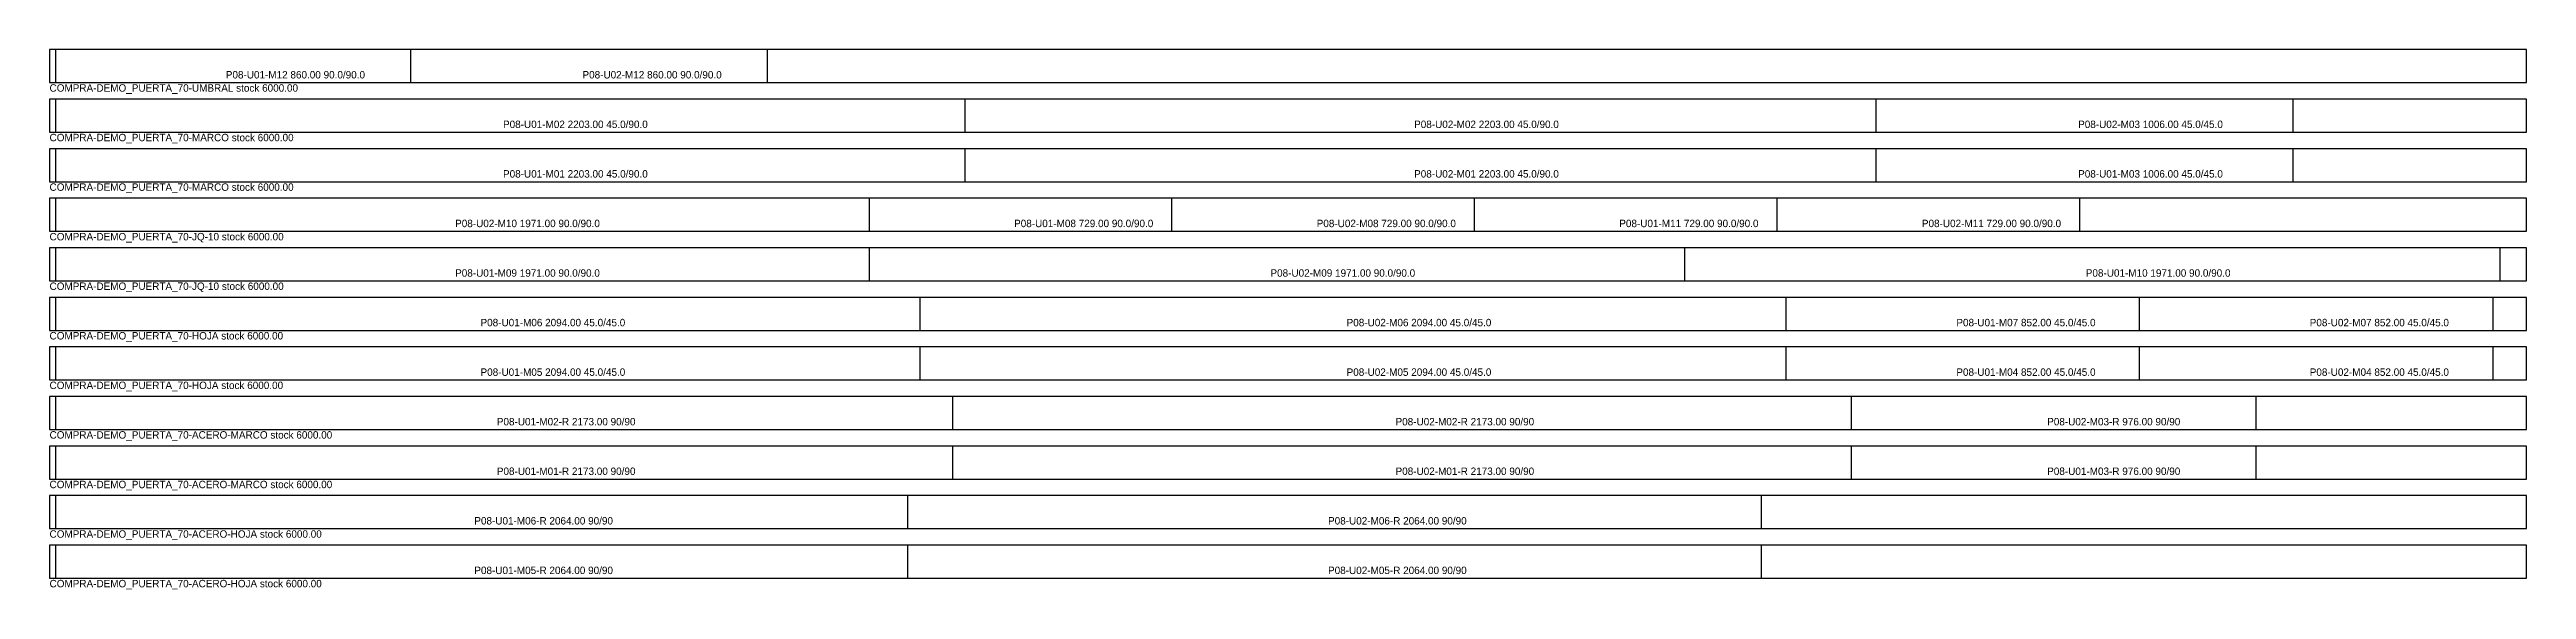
# Model space of a CAD drawing. Header units: millimetres. Extents: x 0 to 6000, y -27 to 1280.
import ezdxf

# ---------------------------------------------------------------- set-up
doc = ezdxf.new("R2010")
doc.units = ezdxf.units.MM
for name, color, linetype in [('LABEL', 3, 'CONTINUOUS'), ('MARK', 5, 'CONTINUOUS'), ('OUTLINE', 7, 'CONTINUOUS')]:
    doc.layers.add(name, color=color, linetype=linetype)

msp = doc.modelspace()

# ---------------------------------------------------------------- linework, layer by layer
at = {"layer": 'MARK'}
for p, q in [((15, 1200), (15, 1280)), ((875, 1200), (875, 1280)), ((1739, 1200), (1739, 1280)), ((15, 1080), (15, 1160)), ((2218, 1080), (2218, 1160)), ((4425, 1080), (4425, 1160)), ((5435, 1080), (5435, 1160)), ((15, 960), (15, 1040)), ((2218, 960), (2218, 1040)), ((4425, 960), (4425, 1040)), ((5435, 960), (5435, 1040)), ((15, 840), (15, 920)), ((1986, 840), (1986, 920)), ((2719, 840), (2719, 920)), ((3452, 840), (3452, 920)), ((4185, 840), (4185, 920)), ((4918, 840), (4918, 920)), ((15, 720), (15, 800)), ((1986, 720), (1986, 800)), ((3961, 720), (3961, 800)), ((5936, 720), (5936, 800)), ((15, 600), (15, 680)), ((2109, 600), (2109, 680)), ((4207, 600), (4207, 680)), ((5063, 600), (5063, 680)), ((5919, 600), (5919, 680)), ((15, 480), (15, 560)), ((2109, 480), (2109, 560)), ((4207, 480), (4207, 560)), ((5063, 480), (5063, 560)), ((5919, 480), (5919, 560)), ((15, 360), (15, 440)), ((2188, 360), (2188, 440)), ((4365, 360), (4365, 440)), ((5345, 360), (5345, 440)), ((15, 240), (15, 320)), ((2188, 240), (2188, 320)), ((4365, 240), (4365, 320)), ((5345, 240), (5345, 320)), ((15, 120), (15, 200)), ((2079, 120), (2079, 200)), ((4147, 120), (4147, 200)), ((15, 0), (15, 80)), ((2079, 0), (2079, 80)), ((4147, 0), (4147, 80))]:
    msp.add_line(p, q, dxfattribs=at)
at = {"layer": 'OUTLINE'}
for points in [[(0, 1200), (6000, 1200), (6000, 1280), (0, 1280)], [(0, 1080), (6000, 1080), (6000, 1160), (0, 1160)], [(0, 960), (6000, 960), (6000, 1040), (0, 1040)], [(0, 840), (6000, 840), (6000, 920), (0, 920)], [(0, 720), (6000, 720), (6000, 800), (0, 800)], [(0, 600), (6000, 600), (6000, 680), (0, 680)], [(0, 480), (6000, 480), (6000, 560), (0, 560)], [(0, 360), (6000, 360), (6000, 440), (0, 440)], [(0, 240), (6000, 240), (6000, 320), (0, 320)], [(0, 120), (6000, 120), (6000, 200), (0, 200)], [(0, 0), (6000, 0), (6000, 80), (0, 80)]]:
    msp.add_lwpolyline(points, close=True, dxfattribs=at)

# ---------------------------------------------------------------- texts
at = {"layer": 'LABEL'}
for s, p in [('P08-U01-M12 860.00 90.0/90.0', (427, 1210)), ('P08-U02-M12 860.00 90.0/90.0', (1291, 1210)), ('COMPRA-DEMO_PUERTA_70-UMBRAL stock 6000.00', (0, 1178)), ('P08-U01-M02 2203.00 45.0/90.0', (1098.5, 1090)), ('P08-U02-M02 2203.00 45.0/90.0', (3305.5, 1090)), ('P08-U02-M03 1006.00 45.0/45.0', (4914, 1090)), ('COMPRA-DEMO_PUERTA_70-MARCO stock 6000.00', (0, 1058)), ('P08-U01-M01 2203.00 45.0/90.0', (1098.5, 970)), ('P08-U02-M01 2203.00 45.0/90.0', (3305.5, 970)), ('P08-U01-M03 1006.00 45.0/45.0', (4914, 970)), ('COMPRA-DEMO_PUERTA_70-MARCO stock 6000.00', (0, 938)), ('P08-U02-M10 1971.00 90.0/90.0', (982.5, 850)), ('P08-U01-M08 729.00 90.0/90.0', (2336.5, 850)), ('P08-U02-M08 729.00 90.0/90.0', (3069.5, 850)), ('P08-U01-M11 729.00 90.0/90.0', (3802.5, 850)), ('P08-U02-M11 729.00 90.0/90.0', (4535.5, 850)), ('COMPRA-DEMO_PUERTA_70-JQ-10 stock 6000.00', (0, 818)), ('P08-U01-M09 1971.00 90.0/90.0', (982.5, 730)), ('P08-U02-M09 1971.00 90.0/90.0', (2957.5, 730)), ('P08-U01-M10 1971.00 90.0/90.0', (4932.5, 730)), ('COMPRA-DEMO_PUERTA_70-JQ-10 stock 6000.00', (0, 698)), ('P08-U01-M06 2094.00 45.0/45.0', (1044, 610)), ('P08-U02-M06 2094.00 45.0/45.0', (3142, 610)), ('P08-U01-M07 852.00 45.0/45.0', (4619, 610)), ('P08-U02-M07 852.00 45.0/45.0', (5475, 610)), ('COMPRA-DEMO_PUERTA_70-HOJA stock 6000.00', (0, 578)), ('P08-U01-M05 2094.00 45.0/45.0', (1044, 490)), ('P08-U02-M05 2094.00 45.0/45.0', (3142, 490)), ('P08-U01-M04 852.00 45.0/45.0', (4619, 490)), ('P08-U02-M04 852.00 45.0/45.0', (5475, 490)), ('COMPRA-DEMO_PUERTA_70-HOJA stock 6000.00', (0, 458)), ('P08-U01-M02-R 2173.00 90/90', (1083.5, 370)), ('P08-U02-M02-R 2173.00 90/90', (3260.5, 370)), ('P08-U02-M03-R 976.00 90/90', (4839, 370)), ('COMPRA-DEMO_PUERTA_70-ACERO-MARCO stock 6000.00', (0, 338)), ('P08-U01-M01-R 2173.00 90/90', (1083.5, 250)), ('P08-U02-M01-R 2173.00 90/90', (3260.5, 250)), ('P08-U01-M03-R 976.00 90/90', (4839, 250)), ('COMPRA-DEMO_PUERTA_70-ACERO-MARCO stock 6000.00', (0, 218)), ('P08-U01-M06-R 2064.00 90/90', (1029, 130)), ('P08-U02-M06-R 2064.00 90/90', (3097, 130)), ('COMPRA-DEMO_PUERTA_70-ACERO-HOJA stock 6000.00', (0, 98)), ('P08-U01-M05-R 2064.00 90/90', (1029, 10)), ('P08-U02-M05-R 2064.00 90/90', (3097, 10)), ('COMPRA-DEMO_PUERTA_70-ACERO-HOJA stock 6000.00', (0, -22))]:
    msp.add_text(s, height=18, dxfattribs=at).set_placement(p)

doc.saveas('drawing.dxf')
